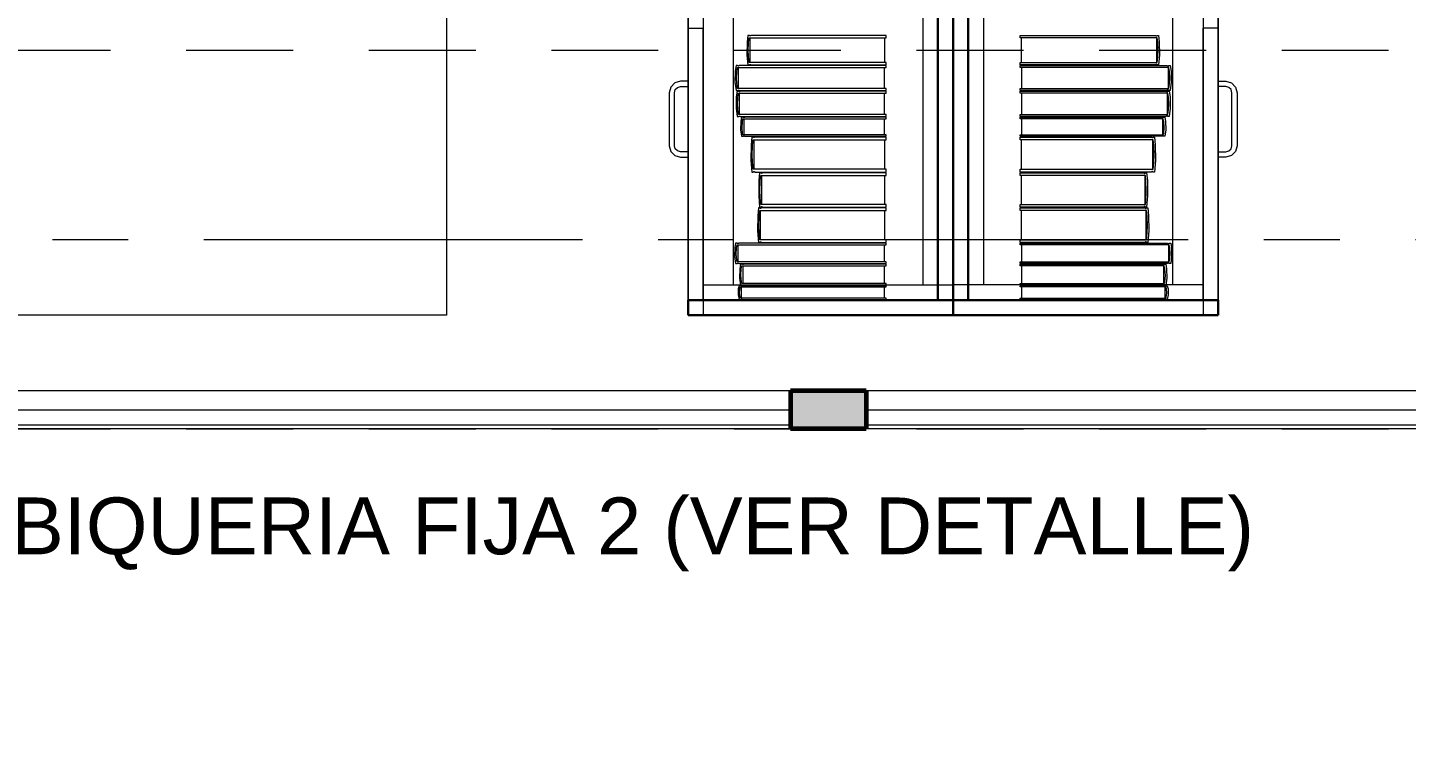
# Model space of a CAD drawing. Header units: inches. Extents: x -38 to 5698, y -33 to 92.
# Drawn here: x 289.513 to 291.334, y 29.302 to 30.23 of the extents above; entities that cross this region are included whole.
import ezdxf

# ---------------------------------------------------------------- set-up
doc = ezdxf.new("R2010")
doc.units = ezdxf.units.IN
doc.header["$MEASUREMENT"] = 0
doc.set_wipeout_variables(frame=1)
for name, pattern in [('Hidden Line', [0.195611, 0.141111, -0.0545]), ('Punto & Raya', [0.65, 0.5, -0.075, 0, -0.075]), ('Wipeout_Contour', [1, 0, -1])]:
    doc.linetypes.add(name, pattern=pattern)
for name, color, linetype in [('02 _ ARQ _ ALB _ Ejes Generales', 7, 'Continuous'), ('02 _ ARQ _ ZON _ Espacio.3D', 7, 'Continuous'), ('08 _ STR _ EXT _ 09 Vigas', 7, 'Continuous'), ('Acabado - Muros', 7, 'Continuous'), ('Interior - Mobiliario', 7, 'Continuous'), ('Notas - Etiquetas', 251, 'Continuous')]:
    doc.layers.add(name, color=color, linetype=linetype)
doc.styles.add('Estilo_Generado_4', font='swisse.ttf')
doc.dimstyles.new('Estilo_Generado__8', dxfattribs={"dimtxt": 0.18, "dimasz": 0.0912, "dimexe": 0.18, "dimexo": 0.0625, "dimgap": 0, "dimtad": 0, "dimtih": 1, "dimtoh": 1, "dimdec": 4, "dimzin": 0, "dimdsep": 46, "dimcen": 0.09, "dimadec": 0, "dimazin": 0, "dimtfac": 1, "dimtdec": 4, "dimtmove": 0, "dimatfit": 3, "dimldrblk": 'ARROWHEAD_5', "dimfxl": 1, "dimtolj": 1, "dimtzin": 0, "dimarcsym": 0})

# ---------------------------------------------------------------- blocks, each defined once
blk = doc.blocks.new('ARROWHEAD_5')
at = {"linetype": 'Continuous', "lineweight": 0}
blk.add_hatch(color=0, dxfattribs=at).paths.add_polyline_path([(-1, 0.2679), (0, 0), (-1, -0.2679)])
at = {"color": 0, "linetype": 'Continuous', "lineweight": 0}
blk.add_line((0, 0), (-1, 0), dxfattribs=at)

msp = doc.modelspace()

# ---------------------------------------------------------------- linework, layer by layer
at = {"layer": '02 _ ARQ _ ZON _ Espacio.3D', "color": 254, "linetype": 'Continuous', "lineweight": 0, "flags": 128}
msp.add_lwpolyline([(285.82, 33.75), (285.8201, 29.75), (286.57, 29.7499), (286.57, 30.7), (287.07, 30.7), (287.07, 30.2), (287.57, 30.2), (287.57, 29.75), (293.57, 29.75), (293.57, 31.0002), (294.07, 31.0001), (294.07, 30.2), (294.47, 30.1999), (294.47, 29.75), (300.57, 29.75)], dxfattribs=at)
msp.add_lwpolyline([(294.47, 29.7), (285.82, 29.7), (285.82, 26.6), (295.5202, 26.6), (295.5202, 29.7)], close=True, dxfattribs=at)
at = {"layer": '08 _ STR _ EXT _ 09 Vigas', "color": 251, "linetype": 'Hidden Line', "lineweight": 13}
msp.add_line((287.07, 29.7), (307.57, 29.7), dxfattribs=at)
at = {"layer": 'Interior - Mobiliario', "color": 175, "linetype": 'Continuous', "lineweight": 13}
for p, q in [((290.4049, 31.33), (290.4049, 29.87)), ((290.7149, 29.87), (290.7149, 31.33)), ((290.7549, 29.87), (290.7549, 31.33)), ((291.0649, 31.33), (291.0649, 29.87)), ((290.4049, 31.31), (290.4049, 29.89)), ((290.4449, 29.89), (290.4449, 31.31)), ((290.6949, 31.31), (290.6949, 29.89)), ((290.7749, 31.31), (290.7749, 29.89)), ((291.0249, 29.89), (291.0249, 31.31)), ((291.0649, 31.31), (291.0649, 29.89)), ((290.3849, 30.229), (290.4049, 30.229)), ((291.0849, 30.229), (291.0649, 30.229)), ((290.4628, 30.2111), (290.4625, 30.1937)), ((290.4638, 30.2196), (290.4628, 30.2111)), ((290.4657, 30.2196), (290.4638, 30.2196)), ((290.4643, 30.1987), (290.4647, 30.2107)), ((290.4647, 30.2107), (290.4656, 30.2165)), ((290.4656, 30.2165), (290.6463, 30.2165)), ((290.4658, 30.2195), (290.4657, 30.2196)), ((290.4661, 30.2192), (290.4658, 30.2195)), ((290.4663, 30.2191), (290.4661, 30.2192)), ((290.4666, 30.219), (290.4663, 30.2191)), ((290.4665, 30.2165), (290.4665, 30.1839)), ((290.4669, 30.219), (290.4666, 30.219)), ((290.4671, 30.2191), (290.4669, 30.219)), ((290.4674, 30.2192), (290.4671, 30.2191)), ((290.4676, 30.2194), (290.4674, 30.2192)), ((290.4678, 30.2196), (290.4676, 30.2194)), ((290.6463, 30.2196), (290.4678, 30.2196)), ((290.6445, 30.1839), (290.6445, 30.2165)), ((290.6463, 30.2165), (290.6463, 30.2196)), ((290.8236, 30.2165), (290.8236, 30.2196)), ((290.8236, 30.2196), (291.0021, 30.2196)), ((291.0043, 30.2165), (290.8236, 30.2165)), ((290.8254, 30.1839), (290.8254, 30.2165)), ((291.0021, 30.2196), (291.0023, 30.2194)), ((291.0023, 30.2194), (291.0025, 30.2192)), ((291.0025, 30.2192), (291.0028, 30.2191)), ((291.0028, 30.2191), (291.003, 30.219)), ((291.003, 30.219), (291.0033, 30.219)), ((291.0033, 30.219), (291.0036, 30.2191)), ((291.0034, 30.2165), (291.0034, 30.1839)), ((291.0036, 30.2191), (291.0038, 30.2192)), ((291.0038, 30.2192), (291.004, 30.2195)), ((291.004, 30.2195), (291.0041, 30.2196)), ((291.0041, 30.2196), (291.0061, 30.2196)), ((291.0051, 30.2107), (291.0043, 30.2165)), ((291.0056, 30.1987), (291.0051, 30.2107)), ((291.0061, 30.2196), (291.0071, 30.2111)), ((291.0071, 30.2111), (291.0074, 30.1937)), ((290.4625, 30.1937), (290.4638, 30.1808)), ((290.465, 30.1868), (290.4643, 30.1987)), ((291.0048, 30.1868), (291.0056, 30.1987)), ((291.0074, 30.1937), (291.0061, 30.1808)), ((290.4482, 30.1798), (290.4471, 30.1725)), ((290.4503, 30.1798), (290.4482, 30.1798)), ((290.4492, 30.1722), (290.4502, 30.1771)), ((290.4502, 30.1771), (290.6463, 30.1771)), ((290.4504, 30.1796), (290.4503, 30.1798)), ((290.4507, 30.1794), (290.4504, 30.1796)), ((290.451, 30.1793), (290.4507, 30.1794)), ((290.4512, 30.1792), (290.451, 30.1793)), ((290.4511, 30.1771), (290.4511, 30.1495)), ((290.4515, 30.1792), (290.4512, 30.1792)), ((290.4518, 30.1793), (290.4515, 30.1792)), ((290.4521, 30.1794), (290.4518, 30.1793)), ((290.4524, 30.1796), (290.4521, 30.1794)), ((290.4525, 30.1798), (290.4524, 30.1796)), ((290.6463, 30.1798), (290.4525, 30.1798)), ((290.4638, 30.1808), (290.4657, 30.1808)), ((290.4656, 30.1839), (290.465, 30.1868)), ((290.6463, 30.1839), (290.4656, 30.1839)), ((290.4657, 30.1808), (290.4659, 30.181)), ((290.4659, 30.181), (290.4661, 30.1812)), ((290.4661, 30.1812), (290.4664, 30.1813)), ((290.4664, 30.1813), (290.4666, 30.1814)), ((290.4666, 30.1814), (290.4669, 30.1814)), ((290.4669, 30.1814), (290.4672, 30.1813)), ((290.4672, 30.1813), (290.4674, 30.1811)), ((290.4674, 30.1811), (290.4677, 30.1809)), ((290.4677, 30.1809), (290.4678, 30.1808)), ((290.4678, 30.1808), (290.6463, 30.1808)), ((290.6443, 30.1495), (290.6443, 30.1771)), ((290.6463, 30.1808), (290.6463, 30.1839)), ((290.6463, 30.1771), (290.6463, 30.1798)), ((290.8236, 30.1808), (290.8236, 30.1839)), ((290.8236, 30.1839), (291.0043, 30.1839)), ((291.0021, 30.1808), (290.8236, 30.1808)), ((290.8236, 30.1771), (290.8236, 30.1798)), ((290.8236, 30.1798), (291.0174, 30.1798)), ((291.0197, 30.1771), (290.8236, 30.1771)), ((290.8256, 30.1495), (290.8256, 30.1771)), ((291.0022, 30.1809), (291.0021, 30.1808)), ((291.0025, 30.1811), (291.0022, 30.1809)), ((291.0027, 30.1813), (291.0025, 30.1811)), ((291.003, 30.1814), (291.0027, 30.1813)), ((291.0032, 30.1814), (291.003, 30.1814)), ((291.0035, 30.1813), (291.0032, 30.1814)), ((291.0038, 30.1812), (291.0035, 30.1813)), ((291.004, 30.181), (291.0038, 30.1812)), ((291.0041, 30.1808), (291.004, 30.181)), ((291.0061, 30.1808), (291.0041, 30.1808)), ((291.0043, 30.1839), (291.0048, 30.1868)), ((291.0174, 30.1798), (291.0175, 30.1796)), ((291.0175, 30.1796), (291.0178, 30.1794)), ((291.0178, 30.1794), (291.0181, 30.1793)), ((291.0181, 30.1793), (291.0183, 30.1792)), ((291.0183, 30.1792), (291.0186, 30.1792)), ((291.0186, 30.1792), (291.0189, 30.1793)), ((291.0187, 30.1771), (291.0187, 30.1495)), ((291.0189, 30.1793), (291.0192, 30.1794)), ((291.0192, 30.1794), (291.0194, 30.1796)), ((291.0194, 30.1796), (291.0196, 30.1798)), ((291.0196, 30.1798), (291.0217, 30.1798)), ((291.0206, 30.1722), (291.0197, 30.1771)), ((291.0217, 30.1798), (291.0228, 30.1725)), ((290.3674, 30.157), (290.362, 30.1515)), ((290.3749, 30.159), (290.3674, 30.157)), ((290.3849, 30.159), (290.3749, 30.159)), ((290.3849, 30.152), (290.3849, 30.159)), ((290.4471, 30.1725), (290.4468, 30.1579)), ((290.4468, 30.1579), (290.4482, 30.1469)), ((290.4487, 30.1621), (290.4492, 30.1722)), ((290.4496, 30.152), (290.4487, 30.1621)), ((291.0203, 30.152), (291.0211, 30.1621)), ((291.0211, 30.1621), (291.0206, 30.1722)), ((291.023, 30.1579), (291.0217, 30.1469)), ((291.0228, 30.1725), (291.023, 30.1579)), ((291.0849, 30.159), (291.0949, 30.159)), ((291.0849, 30.152), (291.0849, 30.159)), ((291.0949, 30.159), (291.1024, 30.157)), ((291.1024, 30.157), (291.1079, 30.1515)), ((290.362, 30.1515), (290.3599, 30.144)), ((290.3599, 30.144), (290.3599, 30.074)), ((290.3669, 30.144), (290.368, 30.148)), ((290.3669, 30.074), (290.3669, 30.144)), ((290.368, 30.148), (290.3709, 30.1509)), ((290.3709, 30.1509), (290.3749, 30.152)), ((290.3749, 30.152), (290.3849, 30.152)), ((290.4482, 30.1469), (290.4503, 30.1469)), ((290.4484, 30.1386), (290.4482, 30.1236)), ((290.4495, 30.1459), (290.4484, 30.1386)), ((290.4516, 30.1459), (290.4495, 30.1459)), ((290.4502, 30.1495), (290.4496, 30.152)), ((290.45, 30.1279), (290.4505, 30.1382)), ((290.6463, 30.1495), (290.4502, 30.1495)), ((290.4503, 30.1469), (290.4505, 30.1471)), ((290.4505, 30.1471), (290.4507, 30.1473)), ((290.4505, 30.1382), (290.4514, 30.1432)), ((290.4507, 30.1473), (290.451, 30.1474)), ((290.451, 30.1474), (290.4513, 30.1474)), ((290.4513, 30.1474), (290.4516, 30.1474)), ((290.4514, 30.1432), (290.6463, 30.1432)), ((290.4516, 30.1474), (290.4519, 30.1474)), ((290.4517, 30.1458), (290.4516, 30.1459)), ((290.452, 30.1456), (290.4517, 30.1458)), ((290.4519, 30.1474), (290.4522, 30.1472)), ((290.4522, 30.1454), (290.452, 30.1456)), ((290.4522, 30.1472), (290.4524, 30.147)), ((290.4525, 30.1453), (290.4522, 30.1454)), ((290.4524, 30.147), (290.4525, 30.1469)), ((290.4524, 30.1432), (290.4524, 30.1152)), ((290.4525, 30.1469), (290.6463, 30.1469)), ((290.4528, 30.1453), (290.4525, 30.1453)), ((290.4531, 30.1454), (290.4528, 30.1453)), ((290.4534, 30.1455), (290.4531, 30.1454)), ((290.4536, 30.1457), (290.4534, 30.1455)), ((290.4538, 30.1459), (290.4536, 30.1457)), ((290.6463, 30.1459), (290.4538, 30.1459)), ((290.6443, 30.1152), (290.6443, 30.1432)), ((290.6463, 30.1469), (290.6463, 30.1495)), ((290.6463, 30.1432), (290.6463, 30.1459)), ((290.8236, 30.1469), (290.8236, 30.1495)), ((290.8236, 30.1495), (291.0197, 30.1495)), ((291.0174, 30.1469), (290.8236, 30.1469)), ((290.8236, 30.1432), (290.8236, 30.1459)), ((290.8236, 30.1459), (291.0161, 30.1459)), ((291.0184, 30.1432), (290.8236, 30.1432)), ((290.8256, 30.1152), (290.8256, 30.1432)), ((291.0161, 30.1459), (291.0162, 30.1457)), ((291.0162, 30.1457), (291.0165, 30.1455)), ((291.0165, 30.1455), (291.0168, 30.1454)), ((291.0168, 30.1454), (291.0171, 30.1453)), ((291.0171, 30.1453), (291.0173, 30.1453)), ((291.0173, 30.1453), (291.0176, 30.1454)), ((291.0175, 30.147), (291.0174, 30.1469)), ((291.0174, 30.1432), (291.0174, 30.1152)), ((291.0177, 30.1472), (291.0175, 30.147)), ((291.0176, 30.1454), (291.0179, 30.1456)), ((291.018, 30.1474), (291.0177, 30.1472)), ((291.0179, 30.1456), (291.0182, 30.1458)), ((291.0183, 30.1474), (291.018, 30.1474)), ((291.0182, 30.1458), (291.0183, 30.1459)), ((291.0186, 30.1474), (291.0183, 30.1474)), ((291.0183, 30.1459), (291.0204, 30.1459)), ((291.0193, 30.1382), (291.0184, 30.1432)), ((291.0189, 30.1474), (291.0186, 30.1474)), ((291.0191, 30.1473), (291.0189, 30.1474)), ((291.0194, 30.1471), (291.0191, 30.1473)), ((291.0198, 30.1279), (291.0193, 30.1382)), ((291.0196, 30.1469), (291.0194, 30.1471)), ((291.0217, 30.1469), (291.0196, 30.1469)), ((291.0197, 30.1495), (291.0203, 30.152)), ((291.0204, 30.1459), (291.0215, 30.1386)), ((291.0215, 30.1386), (291.0217, 30.1236)), ((291.0949, 30.152), (291.0849, 30.152)), ((291.0989, 30.1509), (291.0949, 30.152)), ((291.1019, 30.148), (291.0989, 30.1509)), ((291.1029, 30.144), (291.1019, 30.148)), ((291.1029, 30.074), (291.1029, 30.144)), ((291.1079, 30.1515), (291.1099, 30.144)), ((291.1099, 30.144), (291.1099, 30.074)), ((290.4482, 30.1236), (290.4495, 30.1125)), ((290.4509, 30.1177), (290.45, 30.1279)), ((291.019, 30.1177), (291.0198, 30.1279)), ((291.0217, 30.1236), (291.0204, 30.1125)), ((290.4495, 30.1125), (290.4516, 30.1125)), ((290.4514, 30.1152), (290.4509, 30.1177)), ((290.6463, 30.1152), (290.4514, 30.1152)), ((290.4516, 30.1125), (290.4518, 30.1127)), ((290.4518, 30.1127), (290.452, 30.1129)), ((290.452, 30.1129), (290.4523, 30.113)), ((290.4523, 30.113), (290.4526, 30.1131)), ((290.4526, 30.1131), (290.4529, 30.113)), ((290.4529, 30.113), (290.4532, 30.113)), ((290.4532, 30.113), (290.4534, 30.1128)), ((290.4534, 30.1128), (290.4537, 30.1126)), ((290.4537, 30.1126), (290.4538, 30.1125)), ((290.4538, 30.1125), (290.6463, 30.1125)), ((290.4545, 30.106), (290.4542, 30.0948)), ((290.4555, 30.1115), (290.4545, 30.106)), ((290.4576, 30.1115), (290.4555, 30.1115)), ((290.4561, 30.098), (290.4566, 30.1057)), ((290.4566, 30.1057), (290.4574, 30.1095)), ((290.4574, 30.1095), (290.6463, 30.1095)), ((290.4577, 30.1114), (290.4576, 30.1115)), ((290.4579, 30.1112), (290.4577, 30.1114)), ((290.4582, 30.1111), (290.4579, 30.1112)), ((290.4585, 30.1111), (290.4582, 30.1111)), ((290.4584, 30.1095), (290.4584, 30.0884)), ((290.4588, 30.1111), (290.4585, 30.1111)), ((290.459, 30.1111), (290.4588, 30.1111)), ((290.4593, 30.1112), (290.459, 30.1111)), ((290.4596, 30.1114), (290.4593, 30.1112)), ((290.4597, 30.1115), (290.4596, 30.1114)), ((290.6463, 30.1115), (290.4597, 30.1115)), ((290.6444, 30.0884), (290.6444, 30.1095)), ((290.6463, 30.1125), (290.6463, 30.1152)), ((290.6463, 30.1095), (290.6463, 30.1115)), ((290.8236, 30.1125), (290.8236, 30.1152)), ((290.8236, 30.1152), (291.0184, 30.1152)), ((291.0161, 30.1125), (290.8236, 30.1125)), ((290.8236, 30.1095), (290.8236, 30.1115)), ((290.8236, 30.1115), (291.0102, 30.1115)), ((291.0124, 30.1095), (290.8236, 30.1095)), ((290.8255, 30.0884), (290.8255, 30.1095)), ((291.0102, 30.1115), (291.0103, 30.1114)), ((291.0103, 30.1114), (291.0106, 30.1112)), ((291.0106, 30.1112), (291.0108, 30.1111)), ((291.0108, 30.1111), (291.0111, 30.1111)), ((291.0111, 30.1111), (291.0114, 30.1111)), ((291.0114, 30.1111), (291.0117, 30.1111)), ((291.0115, 30.1095), (291.0115, 30.0884)), ((291.0117, 30.1111), (291.0119, 30.1112)), ((291.0119, 30.1112), (291.0122, 30.1114)), ((291.0122, 30.1114), (291.0123, 30.1115)), ((291.0123, 30.1115), (291.0144, 30.1115)), ((291.0133, 30.1057), (291.0124, 30.1095)), ((291.0138, 30.098), (291.0133, 30.1057)), ((291.0144, 30.1115), (291.0154, 30.106)), ((291.0154, 30.106), (291.0156, 30.0948)), ((291.0162, 30.1126), (291.0161, 30.1125)), ((291.0164, 30.1128), (291.0162, 30.1126)), ((291.0167, 30.113), (291.0164, 30.1128)), ((291.017, 30.113), (291.0167, 30.113)), ((291.0173, 30.1131), (291.017, 30.113)), ((291.0176, 30.113), (291.0173, 30.1131)), ((291.0178, 30.1129), (291.0176, 30.113)), ((291.0181, 30.1127), (291.0178, 30.1129)), ((291.0183, 30.1125), (291.0181, 30.1127)), ((291.0204, 30.1125), (291.0183, 30.1125)), ((291.0184, 30.1152), (291.019, 30.1177)), ((290.4542, 30.0948), (290.4555, 30.0864)), ((290.4555, 30.0864), (290.4576, 30.0864)), ((290.4569, 30.0903), (290.4561, 30.098)), ((290.4574, 30.0884), (290.4569, 30.0903)), ((290.6463, 30.0884), (290.4574, 30.0884)), ((290.4576, 30.0864), (290.4578, 30.0866)), ((290.4578, 30.0866), (290.458, 30.0867)), ((290.458, 30.0867), (290.4583, 30.0868)), ((290.4583, 30.0868), (290.4585, 30.0869)), ((290.4585, 30.0869), (290.4588, 30.0868)), ((290.4588, 30.0868), (290.4591, 30.0868)), ((290.4591, 30.0868), (290.4594, 30.0867)), ((290.4594, 30.0867), (290.4596, 30.0865)), ((290.4596, 30.0865), (290.4597, 30.0864)), ((290.4597, 30.0864), (290.6463, 30.0864)), ((290.4691, 30.0854), (290.4681, 30.0753)), ((290.471, 30.0854), (290.4691, 30.0854)), ((290.4711, 30.0853), (290.471, 30.0854)), ((290.4713, 30.085), (290.4711, 30.0853)), ((290.4716, 30.0848), (290.4713, 30.085)), ((290.4718, 30.0847), (290.4716, 30.0848)), ((290.4721, 30.0847), (290.4718, 30.0847)), ((290.4724, 30.0847), (290.4721, 30.0847)), ((290.4726, 30.0849), (290.4724, 30.0847)), ((290.4728, 30.0852), (290.4726, 30.0849)), ((290.473, 30.0854), (290.4728, 30.0852)), ((290.6463, 30.0854), (290.473, 30.0854)), ((290.6463, 30.0864), (290.6463, 30.0884)), ((290.6463, 30.0817), (290.6463, 30.0854)), ((290.8236, 30.0864), (290.8236, 30.0884)), ((290.8236, 30.0884), (291.0124, 30.0884)), ((291.0102, 30.0864), (290.8236, 30.0864)), ((290.8236, 30.0817), (290.8236, 30.0854)), ((290.8236, 30.0854), (290.9969, 30.0854)), ((290.9969, 30.0854), (290.997, 30.0852)), ((290.997, 30.0852), (290.9973, 30.0849)), ((290.9973, 30.0849), (290.9975, 30.0847)), ((290.9975, 30.0847), (290.9978, 30.0847)), ((290.9978, 30.0847), (290.998, 30.0847)), ((290.998, 30.0847), (290.9983, 30.0848)), ((290.9983, 30.0848), (290.9985, 30.085)), ((290.9985, 30.085), (290.9988, 30.0853)), ((290.9988, 30.0853), (290.9989, 30.0854)), ((290.9989, 30.0854), (291.0008, 30.0854)), ((291.0008, 30.0854), (291.0018, 30.0753)), ((291.0103, 30.0865), (291.0102, 30.0864)), ((291.0105, 30.0867), (291.0103, 30.0865)), ((291.0108, 30.0868), (291.0105, 30.0867)), ((291.0111, 30.0868), (291.0108, 30.0868)), ((291.0113, 30.0869), (291.0111, 30.0868)), ((291.0116, 30.0868), (291.0113, 30.0869)), ((291.0119, 30.0867), (291.0116, 30.0868)), ((291.0121, 30.0866), (291.0119, 30.0867)), ((291.0123, 30.0864), (291.0121, 30.0866)), ((291.0144, 30.0864), (291.0123, 30.0864)), ((291.0124, 30.0884), (291.013, 30.0903)), ((291.013, 30.0903), (291.0138, 30.098)), ((291.0156, 30.0948), (291.0144, 30.0864)), ((290.3599, 30.074), (290.362, 30.0665)), ((290.362, 30.0665), (290.3674, 30.061)), ((290.368, 30.07), (290.3669, 30.074)), ((290.3709, 30.0671), (290.368, 30.07)), ((290.3749, 30.066), (290.3709, 30.0671)), ((290.3849, 30.066), (290.3749, 30.066)), ((290.3849, 30.059), (290.3849, 30.066)), ((290.4681, 30.0753), (290.4679, 30.0546)), ((290.4696, 30.0605), (290.47, 30.0748)), ((290.47, 30.0748), (290.4709, 30.0817)), ((290.4709, 30.0817), (290.6463, 30.0817)), ((290.4717, 30.0817), (290.4717, 30.0428)), ((290.6445, 30.0428), (290.6445, 30.0817)), ((290.999, 30.0817), (290.8236, 30.0817)), ((290.8254, 30.0428), (290.8254, 30.0817)), ((290.9981, 30.0817), (290.9981, 30.0428)), ((290.9998, 30.0748), (290.999, 30.0817)), ((291.0003, 30.0605), (290.9998, 30.0748)), ((291.0018, 30.0753), (291.002, 30.0546)), ((291.0849, 30.066), (291.0949, 30.066)), ((291.0849, 30.059), (291.0849, 30.066)), ((291.0949, 30.066), (291.0989, 30.0671)), ((291.0989, 30.0671), (291.1019, 30.07)), ((291.1019, 30.07), (291.1029, 30.074)), ((291.1079, 30.0665), (291.1024, 30.061)), ((291.1099, 30.074), (291.1079, 30.0665)), ((290.3674, 30.061), (290.3749, 30.059)), ((290.3749, 30.059), (290.3849, 30.059)), ((290.4679, 30.0546), (290.4691, 30.0391)), ((290.4703, 30.0463), (290.4696, 30.0605)), ((290.4709, 30.0428), (290.4703, 30.0463)), ((290.999, 30.0428), (290.9995, 30.0463)), ((290.9995, 30.0463), (291.0003, 30.0605)), ((291.002, 30.0546), (291.0008, 30.0391)), ((291.0949, 30.059), (291.0849, 30.059)), ((291.1024, 30.061), (291.0949, 30.059)), ((290.4691, 30.0391), (290.471, 30.0391)), ((290.6463, 30.0428), (290.4709, 30.0428)), ((290.471, 30.0391), (290.4712, 30.0394)), ((290.4712, 30.0394), (290.4714, 30.0396)), ((290.4714, 30.0396), (290.4716, 30.0398)), ((290.4716, 30.0398), (290.4719, 30.0399)), ((290.4719, 30.0399), (290.4722, 30.0399)), ((290.4722, 30.0399), (290.4724, 30.0398)), ((290.4724, 30.0398), (290.4727, 30.0396)), ((290.4727, 30.0396), (290.4729, 30.0393)), ((290.4729, 30.0393), (290.473, 30.0391)), ((290.473, 30.0391), (290.6463, 30.0391)), ((290.4784, 30.0282), (290.4782, 30.0079)), ((290.4794, 30.0381), (290.4784, 30.0282)), ((290.4812, 30.0381), (290.4794, 30.0381)), ((290.4798, 30.0138), (290.4803, 30.0277)), ((290.4803, 30.0277), (290.481, 30.0345)), ((290.481, 30.0345), (290.6463, 30.0345)), ((290.4813, 30.038), (290.4812, 30.0381)), ((290.4815, 30.0377), (290.4813, 30.038)), ((290.4817, 30.0375), (290.4815, 30.0377)), ((290.482, 30.0374), (290.4817, 30.0375)), ((290.4819, 30.0345), (290.4819, 29.9965)), ((290.4822, 30.0374), (290.482, 30.0374)), ((290.4824, 30.0375), (290.4822, 30.0374)), ((290.4827, 30.0376), (290.4824, 30.0375)), ((290.4829, 30.0379), (290.4827, 30.0376)), ((290.483, 30.0381), (290.4829, 30.0379)), ((290.6463, 30.0381), (290.483, 30.0381)), ((290.6446, 29.9965), (290.6446, 30.0345)), ((290.6463, 30.0391), (290.6463, 30.0428)), ((290.6463, 30.0345), (290.6463, 30.0381)), ((290.8236, 30.0391), (290.8236, 30.0428)), ((290.8236, 30.0428), (290.999, 30.0428)), ((290.9969, 30.0391), (290.8236, 30.0391)), ((290.8236, 30.0345), (290.8236, 30.0381)), ((290.8236, 30.0381), (290.9869, 30.0381)), ((290.9888, 30.0345), (290.8236, 30.0345)), ((290.8253, 29.9965), (290.8253, 30.0345)), ((290.9869, 30.0381), (290.987, 30.0379)), ((290.987, 30.0379), (290.9872, 30.0376)), ((290.9872, 30.0376), (290.9874, 30.0375)), ((290.9874, 30.0375), (290.9877, 30.0374)), ((290.9877, 30.0374), (290.9879, 30.0374)), ((290.9879, 30.0374), (290.9882, 30.0375)), ((290.988, 30.0345), (290.988, 29.9965)), ((290.9882, 30.0375), (290.9884, 30.0377)), ((290.9884, 30.0377), (290.9886, 30.038)), ((290.9886, 30.038), (290.9887, 30.0381)), ((290.9887, 30.0381), (290.9905, 30.0381)), ((290.9896, 30.0277), (290.9888, 30.0345)), ((290.99, 30.0138), (290.9896, 30.0277)), ((290.9905, 30.0381), (290.9914, 30.0282)), ((290.9914, 30.0282), (290.9916, 30.0079)), ((290.997, 30.0393), (290.9969, 30.0391)), ((290.9972, 30.0396), (290.997, 30.0393)), ((290.9975, 30.0398), (290.9972, 30.0396)), ((290.9977, 30.0399), (290.9975, 30.0398)), ((290.998, 30.0399), (290.9977, 30.0399)), ((290.9982, 30.0398), (290.998, 30.0399)), ((290.9985, 30.0396), (290.9982, 30.0398)), ((290.9987, 30.0394), (290.9985, 30.0396)), ((290.9989, 30.0391), (290.9987, 30.0394)), ((291.0008, 30.0391), (290.9989, 30.0391)), ((290.4805, 29.9999), (290.4798, 30.0138)), ((290.9893, 29.9999), (290.99, 30.0138)), ((290.4778, 29.9918), (290.4769, 29.9818)), ((290.4796, 29.9918), (290.4778, 29.9918)), ((290.4782, 30.0079), (290.4794, 29.9928)), ((290.4794, 29.9928), (290.4812, 29.9928)), ((290.4797, 29.9917), (290.4796, 29.9918)), ((290.4799, 29.9914), (290.4797, 29.9917)), ((290.4802, 29.9912), (290.4799, 29.9914)), ((290.4804, 29.9911), (290.4802, 29.9912)), ((290.4807, 29.9911), (290.4804, 29.9911)), ((290.481, 29.9965), (290.4805, 29.9999)), ((290.4809, 29.9912), (290.4807, 29.9911)), ((290.4811, 29.9913), (290.4809, 29.9912)), ((290.6463, 29.9965), (290.481, 29.9965)), ((290.4814, 29.9916), (290.4811, 29.9913)), ((290.4812, 29.9928), (290.4813, 29.9931)), ((290.4813, 29.9931), (290.4815, 29.9933)), ((290.4815, 29.9918), (290.4814, 29.9916)), ((290.4815, 29.9933), (290.4818, 29.9935)), ((290.6463, 29.9918), (290.4815, 29.9918)), ((290.4818, 29.9935), (290.482, 29.9936)), ((290.482, 29.9936), (290.4823, 29.9936)), ((290.4823, 29.9936), (290.4825, 29.9935)), ((290.4825, 29.9935), (290.4827, 29.9933)), ((290.4827, 29.9933), (290.4829, 29.993)), ((290.4829, 29.993), (290.483, 29.9928)), ((290.483, 29.9928), (290.6463, 29.9928)), ((290.6463, 29.9928), (290.6463, 29.9965)), ((290.6463, 29.9882), (290.6463, 29.9918)), ((290.8236, 29.9928), (290.8236, 29.9965)), ((290.8236, 29.9965), (290.9888, 29.9965)), ((290.9869, 29.9928), (290.8236, 29.9928)), ((290.8236, 29.9882), (290.8236, 29.9918)), ((290.8236, 29.9918), (290.9884, 29.9918)), ((290.9872, 29.9933), (290.9869, 29.993)), ((290.9869, 29.993), (290.9869, 29.9928)), ((290.9874, 29.9935), (290.9872, 29.9933)), ((290.9876, 29.9936), (290.9874, 29.9935)), ((290.9879, 29.9936), (290.9876, 29.9936)), ((290.9881, 29.9935), (290.9879, 29.9936)), ((290.9884, 29.9933), (290.9881, 29.9935)), ((290.9886, 29.9931), (290.9884, 29.9933)), ((290.9884, 29.9918), (290.9885, 29.9916)), ((290.9885, 29.9916), (290.9887, 29.9913)), ((290.9887, 29.9928), (290.9886, 29.9931)), ((290.9905, 29.9928), (290.9887, 29.9928)), ((290.9887, 29.9913), (290.989, 29.9912)), ((290.9888, 29.9965), (290.9893, 29.9999)), ((290.989, 29.9912), (290.9892, 29.9911)), ((290.9892, 29.9911), (290.9895, 29.9911)), ((290.9895, 29.9911), (290.9897, 29.9912)), ((290.9897, 29.9912), (290.9899, 29.9914)), ((290.9899, 29.9914), (290.9902, 29.9917)), ((290.9902, 29.9917), (290.9903, 29.9918)), ((290.9903, 29.9918), (290.9921, 29.9918)), ((290.9916, 30.0079), (290.9905, 29.9928)), ((290.9921, 29.9918), (290.993, 29.9818)), ((290.4769, 29.9818), (290.4767, 29.9614)), ((290.4783, 29.9673), (290.4787, 29.9813)), ((290.4787, 29.9813), (290.4795, 29.9882)), ((290.4795, 29.9882), (290.6463, 29.9882)), ((290.4803, 29.9882), (290.4803, 29.9498)), ((290.6446, 29.9498), (290.6446, 29.9882)), ((290.9904, 29.9882), (290.8236, 29.9882)), ((290.8253, 29.9498), (290.8253, 29.9882)), ((290.9896, 29.9882), (290.9896, 29.9498)), ((290.9912, 29.9813), (290.9904, 29.9882)), ((290.9916, 29.9673), (290.9912, 29.9813)), ((290.993, 29.9818), (290.9932, 29.9614)), ((290.4767, 29.9614), (290.4778, 29.9461)), ((290.479, 29.9532), (290.4783, 29.9673)), ((290.9909, 29.9532), (290.9916, 29.9673)), ((290.9932, 29.9614), (290.9921, 29.9461)), ((290.4466, 29.9393), (290.4464, 29.9274)), ((290.4477, 29.9451), (290.4466, 29.9393)), ((290.4499, 29.9451), (290.4477, 29.9451)), ((290.4483, 29.9308), (290.4488, 29.939)), ((290.4488, 29.939), (290.4497, 29.943)), ((290.4497, 29.943), (290.6463, 29.943)), ((290.45, 29.945), (290.4499, 29.9451)), ((290.4502, 29.9449), (290.45, 29.945)), ((290.4505, 29.9447), (290.4502, 29.9449)), ((290.4508, 29.9447), (290.4505, 29.9447)), ((290.4507, 29.943), (290.4507, 29.9207)), ((290.4511, 29.9447), (290.4508, 29.9447)), ((290.4514, 29.9447), (290.4511, 29.9447)), ((290.4516, 29.9448), (290.4514, 29.9447)), ((290.4519, 29.945), (290.4516, 29.9448)), ((290.4521, 29.9451), (290.4519, 29.945)), ((290.6463, 29.9451), (290.4521, 29.9451)), ((290.4778, 29.9461), (290.4796, 29.9461)), ((290.4795, 29.9498), (290.479, 29.9532)), ((290.6463, 29.9498), (290.4795, 29.9498)), ((290.4796, 29.9461), (290.4798, 29.9464)), ((290.4798, 29.9464), (290.48, 29.9466)), ((290.48, 29.9466), (290.4802, 29.9468)), ((290.4802, 29.9468), (290.4805, 29.9469)), ((290.4805, 29.9469), (290.4807, 29.9469)), ((290.4807, 29.9469), (290.481, 29.9468)), ((290.481, 29.9468), (290.4812, 29.9466)), ((290.4812, 29.9466), (290.4814, 29.9463)), ((290.4814, 29.9463), (290.4815, 29.9461)), ((290.4815, 29.9461), (290.6463, 29.9461)), ((290.6443, 29.9207), (290.6443, 29.943)), ((290.6463, 29.9461), (290.6463, 29.9498)), ((290.6463, 29.943), (290.6463, 29.9451)), ((290.8236, 29.9461), (290.8236, 29.9498)), ((290.8236, 29.9498), (290.9904, 29.9498)), ((290.9884, 29.9461), (290.8236, 29.9461)), ((290.8236, 29.943), (290.8236, 29.9451)), ((290.8236, 29.9451), (291.0178, 29.9451)), ((291.0202, 29.943), (290.8236, 29.943)), ((290.8256, 29.9207), (290.8256, 29.943)), ((290.9885, 29.9463), (290.9884, 29.9461)), ((290.9887, 29.9466), (290.9885, 29.9463)), ((290.9889, 29.9468), (290.9887, 29.9466)), ((290.9892, 29.9469), (290.9889, 29.9468)), ((290.9894, 29.9469), (290.9892, 29.9469)), ((290.9897, 29.9468), (290.9894, 29.9469)), ((290.9899, 29.9466), (290.9897, 29.9468)), ((290.9901, 29.9464), (290.9899, 29.9466)), ((290.9903, 29.9461), (290.9901, 29.9464)), ((290.9921, 29.9461), (290.9903, 29.9461)), ((290.9904, 29.9498), (290.9909, 29.9532)), ((291.0178, 29.9451), (291.018, 29.945)), ((291.018, 29.945), (291.0182, 29.9448)), ((291.0182, 29.9448), (291.0185, 29.9447)), ((291.0185, 29.9447), (291.0188, 29.9447)), ((291.0188, 29.9447), (291.0191, 29.9447)), ((291.0191, 29.9447), (291.0194, 29.9447)), ((291.0192, 29.943), (291.0192, 29.9207)), ((291.0194, 29.9447), (291.0197, 29.9449)), ((291.0197, 29.9449), (291.0199, 29.945)), ((291.0199, 29.945), (291.02, 29.9451)), ((291.02, 29.9451), (291.0222, 29.9451)), ((291.0211, 29.939), (291.0202, 29.943)), ((291.0216, 29.9308), (291.0211, 29.939)), ((291.0222, 29.9451), (291.0233, 29.9393)), ((291.0233, 29.9393), (291.0235, 29.9274)), ((290.4464, 29.9274), (290.4477, 29.9185)), ((290.4477, 29.9185), (290.4499, 29.9185)), ((290.4491, 29.9227), (290.4483, 29.9308)), ((290.4497, 29.9207), (290.4491, 29.9227)), ((290.6463, 29.9207), (290.4497, 29.9207)), ((290.4499, 29.9185), (290.45, 29.9187)), ((290.45, 29.9187), (290.4503, 29.9188)), ((290.4503, 29.9188), (290.4506, 29.9189)), ((290.4506, 29.9189), (290.4509, 29.919)), ((290.4509, 29.919), (290.4511, 29.919)), ((290.4511, 29.919), (290.4514, 29.9189)), ((290.4514, 29.9189), (290.4517, 29.9188)), ((290.4517, 29.9188), (290.452, 29.9186)), ((290.452, 29.9186), (290.4521, 29.9185)), ((290.4521, 29.9185), (290.6463, 29.9185)), ((290.6463, 29.9185), (290.6463, 29.9207)), ((290.8236, 29.9185), (290.8236, 29.9207)), ((290.8236, 29.9207), (291.0202, 29.9207)), ((291.0178, 29.9185), (290.8236, 29.9185)), ((291.0179, 29.9186), (291.0178, 29.9185)), ((291.0182, 29.9188), (291.0179, 29.9186)), ((291.0184, 29.9189), (291.0182, 29.9188)), ((291.0187, 29.919), (291.0184, 29.9189)), ((291.019, 29.919), (291.0187, 29.919)), ((291.0193, 29.9189), (291.019, 29.919)), ((291.0196, 29.9188), (291.0193, 29.9189)), ((291.0199, 29.9187), (291.0196, 29.9188)), ((291.02, 29.9185), (291.0199, 29.9187)), ((291.0222, 29.9185), (291.02, 29.9185)), ((291.0202, 29.9207), (291.0208, 29.9227)), ((291.0208, 29.9227), (291.0216, 29.9308)), ((291.0235, 29.9274), (291.0222, 29.9185)), ((290.4531, 29.9115), (290.4528, 29.8991)), ((290.4541, 29.9175), (290.4531, 29.9115)), ((290.4562, 29.9175), (290.4541, 29.9175)), ((290.4547, 29.9027), (290.4552, 29.9112)), ((290.4555, 29.8942), (290.4547, 29.9027)), ((290.4552, 29.9112), (290.456, 29.9153)), ((290.456, 29.9153), (290.6463, 29.9153)), ((290.4563, 29.9174), (290.4562, 29.9175)), ((290.4566, 29.9173), (290.4563, 29.9174)), ((290.4568, 29.9172), (290.4566, 29.9173)), ((290.4571, 29.9171), (290.4568, 29.9172)), ((290.457, 29.9153), (290.457, 29.8921)), ((290.4574, 29.9171), (290.4571, 29.9171)), ((290.4577, 29.9171), (290.4574, 29.9171)), ((290.4579, 29.9172), (290.4577, 29.9171)), ((290.4582, 29.9174), (290.4579, 29.9172)), ((290.4583, 29.9175), (290.4582, 29.9174)), ((290.6463, 29.9175), (290.4583, 29.9175)), ((290.6444, 29.8921), (290.6444, 29.9153)), ((290.6463, 29.9153), (290.6463, 29.9175)), ((290.8236, 29.9153), (290.8236, 29.9175)), ((290.8236, 29.9175), (291.0115, 29.9175)), ((291.0138, 29.9153), (290.8236, 29.9153)), ((290.8255, 29.8921), (290.8255, 29.9153)), ((291.0115, 29.9175), (291.0117, 29.9174)), ((291.0117, 29.9174), (291.0119, 29.9172)), ((291.0119, 29.9172), (291.0122, 29.9171)), ((291.0122, 29.9171), (291.0125, 29.9171)), ((291.0125, 29.9171), (291.0128, 29.9171)), ((291.0128, 29.9171), (291.0131, 29.9172)), ((291.0129, 29.9153), (291.0129, 29.8921)), ((291.0131, 29.9172), (291.0133, 29.9173)), ((291.0133, 29.9173), (291.0136, 29.9174)), ((291.0136, 29.9174), (291.0137, 29.9175)), ((291.0137, 29.9175), (291.0158, 29.9175)), ((291.0147, 29.9112), (291.0138, 29.9153)), ((291.0144, 29.8942), (291.0152, 29.9027)), ((291.0152, 29.9027), (291.0147, 29.9112)), ((291.0158, 29.9175), (291.0168, 29.9115)), ((291.0168, 29.9115), (291.017, 29.8991)), ((290.4049, 29.89), (290.4449, 29.89)), ((290.4449, 29.89), (290.6949, 29.89)), ((290.4523, 29.8889), (290.4512, 29.885)), ((290.4544, 29.8889), (290.4523, 29.8889)), ((290.4528, 29.8991), (290.4541, 29.8899)), ((290.4528, 29.8793), (290.4533, 29.8848)), ((290.4533, 29.8848), (290.4542, 29.8874)), ((290.4541, 29.8899), (290.4562, 29.8899)), ((290.4542, 29.8874), (290.6463, 29.8874)), ((290.4545, 29.8888), (290.4544, 29.8889)), ((290.4547, 29.8887), (290.4545, 29.8888)), ((290.455, 29.8886), (290.4547, 29.8887)), ((290.4553, 29.8886), (290.455, 29.8886)), ((290.4556, 29.8886), (290.4553, 29.8886)), ((290.456, 29.8921), (290.4555, 29.8942)), ((290.4559, 29.8886), (290.4556, 29.8886)), ((290.4561, 29.8887), (290.4559, 29.8886)), ((290.6463, 29.8921), (290.456, 29.8921)), ((290.4564, 29.8888), (290.4561, 29.8887)), ((290.4562, 29.8899), (290.4564, 29.89)), ((290.4564, 29.89), (290.4566, 29.8902)), ((290.4565, 29.8889), (290.4564, 29.8888)), ((290.6463, 29.8889), (290.4565, 29.8889)), ((290.4566, 29.8902), (290.4569, 29.8903)), ((290.4569, 29.8903), (290.4572, 29.8903)), ((290.4572, 29.8903), (290.4575, 29.8903)), ((290.4575, 29.8903), (290.4577, 29.8903)), ((290.4577, 29.8903), (290.458, 29.8902)), ((290.458, 29.8902), (290.4582, 29.89)), ((290.4582, 29.89), (290.4583, 29.8899)), ((290.4583, 29.8899), (290.6463, 29.8899)), ((290.6463, 29.8899), (290.6463, 29.8921)), ((290.6463, 29.8874), (290.6463, 29.8889)), ((291.0249, 29.89), (290.7749, 29.89)), ((290.8236, 29.8899), (290.8236, 29.8921)), ((290.8236, 29.8921), (291.0138, 29.8921)), ((291.0115, 29.8899), (290.8236, 29.8899)), ((290.8236, 29.8874), (290.8236, 29.8889)), ((290.8236, 29.8889), (291.0133, 29.8889)), ((291.0157, 29.8874), (290.8236, 29.8874)), ((291.0116, 29.89), (291.0115, 29.8899)), ((291.0119, 29.8902), (291.0116, 29.89)), ((291.0122, 29.8903), (291.0119, 29.8902)), ((291.0124, 29.8903), (291.0122, 29.8903)), ((291.0127, 29.8903), (291.0124, 29.8903)), ((291.013, 29.8903), (291.0127, 29.8903)), ((291.0133, 29.8902), (291.013, 29.8903)), ((291.0135, 29.89), (291.0133, 29.8902)), ((291.0133, 29.8889), (291.0135, 29.8888)), ((291.0137, 29.8899), (291.0135, 29.89)), ((291.0135, 29.8888), (291.0137, 29.8887)), ((291.0158, 29.8899), (291.0137, 29.8899)), ((291.0137, 29.8887), (291.014, 29.8886)), ((291.0138, 29.8921), (291.0144, 29.8942)), ((291.014, 29.8886), (291.0143, 29.8886)), ((291.0143, 29.8886), (291.0146, 29.8886)), ((291.0146, 29.8886), (291.0149, 29.8886)), ((291.0149, 29.8886), (291.0151, 29.8887)), ((291.0151, 29.8887), (291.0154, 29.8888)), ((291.0154, 29.8888), (291.0155, 29.8889)), ((291.0155, 29.8889), (291.0176, 29.8889)), ((291.0165, 29.8848), (291.0157, 29.8874)), ((291.017, 29.8991), (291.0158, 29.8899)), ((291.017, 29.8793), (291.0165, 29.8848)), ((291.0176, 29.8889), (291.0187, 29.885)), ((291.0649, 29.89), (291.0249, 29.89)), ((290.4049, 29.87), (290.7149, 29.87)), ((291.0649, 29.87), (290.7549, 29.87))]:
    msp.add_line(p, q, dxfattribs=at)
at = {"layer": 'Interior - Mobiliario', "color": 175, "linetype": 'Continuous', "lineweight": 13, "flags": 128}
msp.add_lwpolyline([(288.7659, 29.85), (288.7659, 31.35), (289.3659, 31.35), (289.3659, 30.35), (290.0659, 30.35), (290.0659, 29.85)], close=True, dxfattribs=at)

# ---------------------------------------------------------------- texts
at = {"layer": 'Notas - Etiquetas', "color": 8, "linetype": 'Continuous', "lineweight": 13, "insert": (289.3567, 29.5605), "char_height": 0.075, "attachment_point": 4, "rotation": 0, "style": 'Estilo_Generado_4'}
msp.add_mtext('\\A1;{\\pql;\\fSwis721 Ex BT|b0|i0|c0|p34;TABIQUERIA FIJA 2 (VER DETALLE)\\fSwis721 Ex BT|b0|i0|c0|p34; }', dxfattribs=at)

# ---------------------------------------------------------------- leaders
at = {"layer": 'Notas - Etiquetas', "color": 8, "linetype": 'Continuous', "lineweight": 13, "annotation_type": 0, "has_hookline": 1, "hookline_direction": 0, "text_width": 1.9482, "horizontal_direction": (1, 1e-06, 0)}
msp.add_leader([(288.7522, 29.715), (288.8567, 29.5605), (289.3567, 29.5605)], dimstyle='Estilo_Generado__8', dxfattribs=at)

# ---------------------------------------------------------------- next in the draw order: wipeouts: each hides what was drawn before it
at = {"color": 254, "linetype": 'Wipeout_Contour', "lineweight": 0, "ltscale": 14544.697771}
msp.add_wipeout([(288.37, 29.75), (288.37, 29.733), (288.3865, 29.733), (288.3865, 29.7), (290.52, 29.7), (290.52, 29.75)], dxfattribs=at).dxf.layer = 'Acabado - Muros'
at = {"color": 254, "linetype": 'Wipeout_Contour', "lineweight": 0, "ltscale": 14560.461279}
msp.add_wipeout([(292.77, 29.75), (290.62, 29.75), (290.62, 29.7), (292.7535, 29.7), (292.7535, 29.733), (292.77, 29.733)], dxfattribs=at).dxf.layer = 'Acabado - Muros'
at = {"color": 254, "linetype": 'Wipeout_Contour', "lineweight": 0, "ltscale": 9702.380634}
msp.add_wipeout([(290.7149, 31.33), (290.7149, 29.87), (290.7349, 29.87), (290.7349, 31.33)], dxfattribs=at).dxf.layer = 'Interior - Mobiliario'

# ---------------------------------------------------------------- next in the draw order: linework, layer by layer
at = {"layer": 'Acabado - Muros', "color": 7, "linetype": 'Continuous', "lineweight": 60}
msp.add_line((290.62, 29.75), (290.52, 29.75), dxfattribs=at)
at = {"layer": 'Acabado - Muros', "color": 251, "linetype": 'Continuous', "lineweight": 13, "flags": 128}
for points in [[(290.52, 29.75), (288.37, 29.75), (287.67, 29.75)], [(293.47, 29.75), (292.77, 29.75), (290.62, 29.75)], [(290.52, 29.7), (288.3865, 29.7)], [(292.7535, 29.7), (290.62, 29.7)]]:
    msp.add_lwpolyline(points, dxfattribs=at)
at = {"layer": 'Interior - Mobiliario', "color": 175, "linetype": 'Continuous', "lineweight": 30}
for p, q in [((290.7149, 29.87), (290.7149, 31.33)), ((290.7349, 29.87), (290.7349, 31.33)), ((290.7149, 29.87), (290.7349, 29.87))]:
    msp.add_line(p, q, dxfattribs=at)
at = {"layer": 'Interior - Mobiliario', "color": 175, "linetype": 'Continuous', "lineweight": 13}
for p, q in [((290.7149, 31.33), (290.7149, 29.87)), ((290.7349, 29.87), (290.7349, 31.33)), ((290.7349, 29.89), (290.7349, 31.31)), ((290.6949, 29.89), (290.7349, 29.89)), ((290.7149, 29.87), (290.7349, 29.87))]:
    msp.add_line(p, q, dxfattribs=at)

# ---------------------------------------------------------------- next in the draw order: wipeouts: each hides what was drawn before it
at = {"color": 254, "linetype": 'Wipeout_Contour', "lineweight": 0, "ltscale": 9697.249837}
msp.add_wipeout([(288.3865, 29.705), (290.52, 29.705), (290.52, 29.725), (288.3865, 29.725)], dxfattribs=at).dxf.layer = 'Acabado - Muros'
at = {"color": 254, "linetype": 'Wipeout_Contour', "lineweight": 0, "ltscale": 9706.183167}
msp.add_wipeout([(290.62, 29.705), (292.7535, 29.705), (292.7535, 29.725), (290.62, 29.725)], dxfattribs=at).dxf.layer = 'Acabado - Muros'
at = {"color": 254, "linetype": 'Wipeout_Contour', "lineweight": 0, "ltscale": 9701.68336}
msp.add_wipeout([(290.3849, 29.87), (290.3849, 29.85), (290.7349, 29.85), (290.7349, 29.87)], dxfattribs=at).dxf.layer = 'Interior - Mobiliario'

# ---------------------------------------------------------------- next in the draw order: hatches: boundary and pattern name
at = {"layer": 'Acabado - Muros', "linetype": 'Continuous', "lineweight": 0}
msp.add_hatch(color=254, dxfattribs=at).paths.add_polyline_path([(290.52, 29.75), (290.52, 29.7), (290.62, 29.7), (290.62, 29.75)])

# ---------------------------------------------------------------- next in the draw order: linework, layer by layer
at = {"layer": 'Acabado - Muros', "color": 7, "linetype": 'Continuous', "lineweight": 60}
for p, q in [((290.52, 29.75), (290.52, 29.7)), ((290.62, 29.75), (290.62, 29.7)), ((290.62, 29.7), (290.52, 29.7))]:
    msp.add_line(p, q, dxfattribs=at)
at = {"layer": 'Acabado - Muros', "color": 7, "linetype": 'Continuous', "lineweight": 13, "flags": 128}
for points in [[(288.3865, 29.705), (288.3865, 29.725), (290.52, 29.725), (290.52, 29.705)], [(290.62, 29.705), (290.62, 29.725), (292.7535, 29.725), (292.7535, 29.705)]]:
    msp.add_lwpolyline(points, close=True, dxfattribs=at)
at = {"layer": 'Interior - Mobiliario', "color": 175, "linetype": 'Continuous', "lineweight": 13}
for p, q in [((290.3849, 29.85), (290.3849, 31.35)), ((290.7349, 31.35), (290.7349, 29.85)), ((290.3849, 31.33), (290.3849, 29.87)), ((290.3849, 31.33), (290.3849, 29.87)), ((290.4049, 31.33), (290.4049, 29.87)), ((290.4049, 31.33), (290.4049, 29.87)), ((290.7149, 29.87), (290.7149, 31.33)), ((290.7149, 29.87), (290.7149, 31.33)), ((290.7149, 29.87), (290.7149, 31.33)), ((290.7349, 29.87), (290.7349, 31.33)), ((290.3849, 29.87), (290.3849, 30.229)), ((290.4049, 29.87), (290.4049, 30.229)), ((290.4049, 29.89), (290.4049, 29.85)), ((290.4512, 29.885), (290.451, 29.877)), ((290.4552, 29.8874), (290.4552, 29.8724)), ((290.6443, 29.8724), (290.6443, 29.8874)), ((290.7349, 29.85), (290.7349, 29.89)), ((290.7349, 29.87), (290.3849, 29.87)), ((290.3849, 29.87), (290.3849, 29.85)), ((290.3849, 29.87), (290.7349, 29.87)), ((290.3849, 29.87), (290.7149, 29.87)), ((290.3849, 29.87), (290.4049, 29.87)), ((290.4049, 29.87), (290.7149, 29.87)), ((290.4049, 29.87), (290.7149, 29.87)), ((290.451, 29.877), (290.4523, 29.871)), ((290.4523, 29.871), (290.4544, 29.871)), ((290.4536, 29.8738), (290.4528, 29.8793)), ((290.4542, 29.8724), (290.4536, 29.8738)), ((290.6463, 29.8724), (290.4542, 29.8724)), ((290.4544, 29.871), (290.4546, 29.8711)), ((290.4546, 29.8711), (290.4548, 29.8712)), ((290.4548, 29.8712), (290.4551, 29.8713)), ((290.4551, 29.8713), (290.4554, 29.8713)), ((290.4554, 29.8713), (290.4556, 29.8713)), ((290.4556, 29.8713), (290.4559, 29.8713)), ((290.4559, 29.8713), (290.4562, 29.8712)), ((290.4562, 29.8712), (290.4564, 29.8711)), ((290.4564, 29.8711), (290.4565, 29.871)), ((290.4565, 29.871), (290.6463, 29.871)), ((290.6463, 29.871), (290.6463, 29.8724)), ((290.7349, 29.85), (290.7349, 29.87)), ((290.3849, 29.85), (290.7349, 29.85)), ((290.7349, 29.85), (290.3849, 29.85)), ((290.4049, 29.85), (290.7349, 29.85))]:
    msp.add_line(p, q, dxfattribs=at)
at = {"layer": 'Interior - Mobiliario', "color": 175, "linetype": 'Continuous', "lineweight": 30}
for p, q in [((290.3849, 29.87), (290.7349, 29.87)), ((290.3849, 29.85), (290.3849, 29.87)), ((290.7349, 29.85), (290.7349, 29.87)), ((290.3849, 29.85), (290.7349, 29.85))]:
    msp.add_line(p, q, dxfattribs=at)

# ---------------------------------------------------------------- next in the draw order: wipeouts: each hides what was drawn before it
at = {"color": 254, "linetype": 'Wipeout_Contour', "lineweight": 0, "ltscale": 9702.460628}
msp.add_wipeout([(290.7549, 31.33), (290.7349, 31.33), (290.7349, 29.87), (290.7549, 29.87)], dxfattribs=at).dxf.layer = 'Interior - Mobiliario'

# ---------------------------------------------------------------- next in the draw order: linework, layer by layer
at = {"layer": '02 _ ARQ _ ALB _ Ejes Generales', "color": 252, "linetype": 'Punto & Raya', "lineweight": 13}
msp.add_line((283.3454, 29.95), (332.07, 29.95), dxfattribs=at)
at = {"layer": '08 _ STR _ EXT _ 09 Vigas', "color": 251, "linetype": 'Hidden Line', "lineweight": 13}
msp.add_line((287.07, 30.2), (293.57, 30.2), dxfattribs=at)
at = {"layer": 'Interior - Mobiliario', "color": 175, "linetype": 'Continuous', "lineweight": 30}
for p, q in [((290.7349, 29.87), (290.7349, 31.33)), ((290.7549, 29.87), (290.7549, 31.33)), ((290.7549, 29.87), (290.7349, 29.87))]:
    msp.add_line(p, q, dxfattribs=at)
at = {"layer": 'Interior - Mobiliario', "color": 175, "linetype": 'Continuous', "lineweight": 13}
for p, q in [((290.7349, 29.87), (290.7349, 31.33)), ((290.7549, 31.33), (290.7549, 29.87)), ((290.7349, 29.89), (290.7349, 31.31)), ((290.7749, 29.89), (290.7349, 29.89)), ((290.7549, 29.87), (290.7349, 29.87))]:
    msp.add_line(p, q, dxfattribs=at)

# ---------------------------------------------------------------- next in the draw order: wipeouts: each hides what was drawn before it
at = {"color": 254, "linetype": 'Wipeout_Contour', "lineweight": 0, "ltscale": 9703.083254}
msp.add_wipeout([(291.0849, 29.87), (290.7349, 29.87), (290.7349, 29.85), (291.0849, 29.85)], dxfattribs=at).dxf.layer = 'Interior - Mobiliario'

# ---------------------------------------------------------------- next in the draw order: linework, layer by layer
at = {"layer": 'Interior - Mobiliario', "color": 175, "linetype": 'Continuous', "lineweight": 13}
for p, q in [((290.7349, 31.35), (290.7349, 29.85)), ((291.0849, 29.85), (291.0849, 31.35)), ((290.7349, 29.87), (290.7349, 31.33)), ((290.7549, 29.87), (290.7549, 31.33)), ((290.7549, 29.87), (290.7549, 31.33)), ((290.7549, 29.87), (290.7549, 31.33)), ((291.0649, 31.33), (291.0649, 29.87)), ((291.0649, 31.33), (291.0649, 29.87)), ((291.0849, 31.33), (291.0849, 29.87)), ((291.0849, 31.33), (291.0849, 29.87)), ((291.0649, 29.87), (291.0649, 30.229)), ((291.0849, 29.87), (291.0849, 30.229)), ((290.7349, 29.85), (290.7349, 29.89)), ((290.8255, 29.8724), (290.8255, 29.8874)), ((291.0147, 29.8874), (291.0147, 29.8724)), ((291.0187, 29.885), (291.0189, 29.877)), ((291.0649, 29.89), (291.0649, 29.85)), ((290.7349, 29.87), (291.0849, 29.87)), ((290.7349, 29.85), (290.7349, 29.87)), ((291.0849, 29.87), (290.7349, 29.87)), ((291.0849, 29.87), (290.7549, 29.87)), ((291.0649, 29.87), (290.7549, 29.87)), ((291.0649, 29.87), (290.7549, 29.87)), ((290.8236, 29.871), (290.8236, 29.8724)), ((290.8236, 29.8724), (291.0157, 29.8724)), ((291.0133, 29.871), (290.8236, 29.871)), ((291.0134, 29.8711), (291.0133, 29.871)), ((291.0137, 29.8712), (291.0134, 29.8711)), ((291.014, 29.8713), (291.0137, 29.8712)), ((291.0142, 29.8713), (291.014, 29.8713)), ((291.0145, 29.8713), (291.0142, 29.8713)), ((291.0148, 29.8713), (291.0145, 29.8713)), ((291.0151, 29.8712), (291.0148, 29.8713)), ((291.0153, 29.8711), (291.0151, 29.8712)), ((291.0155, 29.871), (291.0153, 29.8711)), ((291.0176, 29.871), (291.0155, 29.871)), ((291.0157, 29.8724), (291.0162, 29.8738)), ((291.0162, 29.8738), (291.017, 29.8793)), ((291.0189, 29.877), (291.0176, 29.871)), ((291.0849, 29.87), (291.0649, 29.87)), ((291.0849, 29.87), (291.0849, 29.85)), ((291.0849, 29.85), (290.7349, 29.85)), ((291.0649, 29.85), (290.7349, 29.85)), ((290.7349, 29.85), (291.0849, 29.85))]:
    msp.add_line(p, q, dxfattribs=at)
at = {"layer": 'Interior - Mobiliario', "color": 175, "linetype": 'Continuous', "lineweight": 30}
for p, q in [((290.7349, 29.85), (290.7349, 29.87)), ((291.0849, 29.87), (290.7349, 29.87)), ((291.0849, 29.85), (291.0849, 29.87)), ((291.0849, 29.85), (290.7349, 29.85))]:
    msp.add_line(p, q, dxfattribs=at)

doc.saveas('drawing.dxf')
